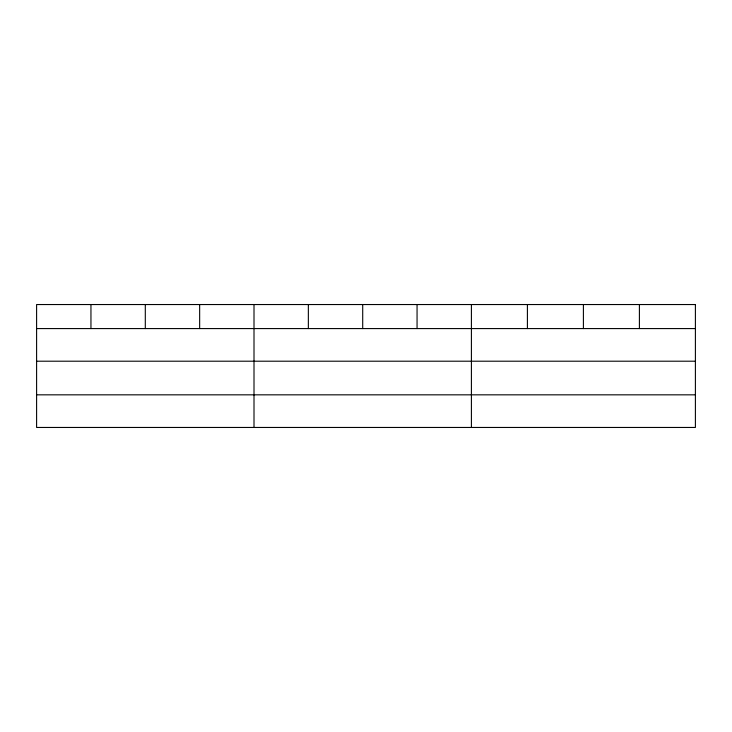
<?xml version="1.0" encoding="UTF-8"?>
<svg xmlns="http://www.w3.org/2000/svg" width="732" height="732" viewBox="0 0 732 732"><rect width="100%" height="100%" fill="white"/><g stroke="black" fill="none" stroke-linecap="round" stroke-linejoin="round"><path stroke-width="1.1" d="M36.6 328.577L695.4 328.577M36.6 361.205L695.4 361.205M36.6 394.832L695.4 394.832M639.402 304.539L639.402 328.577M583.404 304.539L583.404 328.577M527.406 304.539L527.406 328.577M471.408 304.539L471.408 427.461M417.057 304.539L417.057 328.577M362.706 304.539L362.706 328.577M308.355 304.539L308.355 328.577M254.004 304.539L254.004 427.461M199.653 304.539L199.653 328.577M145.302 304.539L145.302 328.577M90.951 304.539L90.951 328.577M695.4 304.539L36.6 304.539L36.6 427.461L695.4 427.461L695.4 304.539"/></g></svg>
